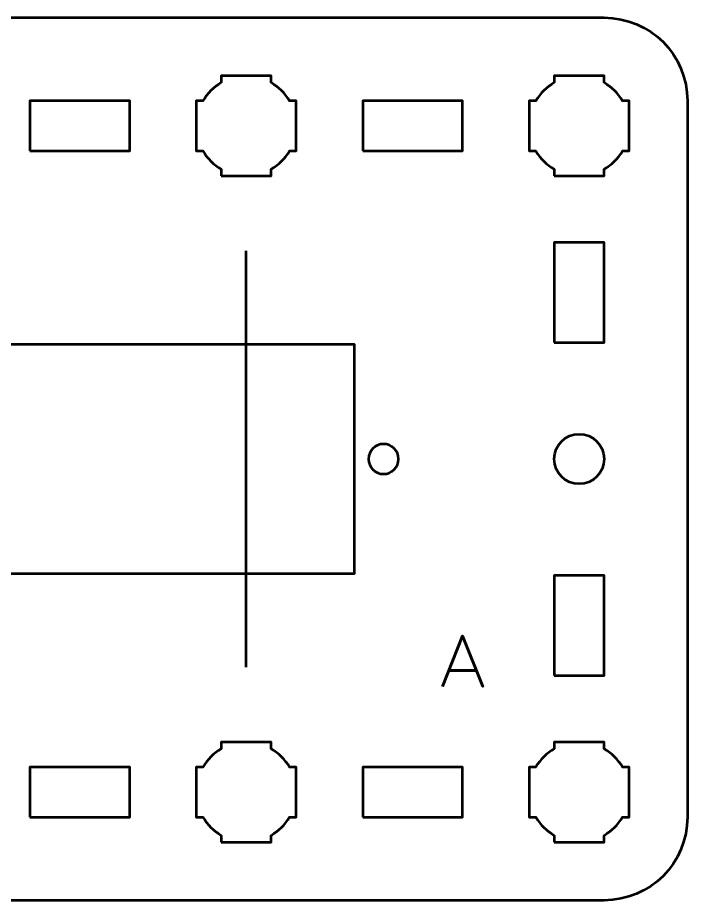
# Model space of a CAD drawing. Header units: centimetres. Extents: x -26.2 to 5.2, y -20.5 to -9.2.
# Drawn here: x -22.87 to -18.85, y -14.5 to -9.2 of the extents above; entities that cross this region are included whole.
import ezdxf

# ---------------------------------------------------------------- set-up
doc = ezdxf.new("R2010")
doc.units = ezdxf.units.CM
doc.header["$MEASUREMENT"] = 0
doc.layers.add('Layer 1', color=7, linetype='Continuous')

msp = doc.modelspace()

# ---------------------------------------------------------------- linework, layer by layer
at = {"layer": 'Layer 1', "color": 250, "lineweight": 53}
msp.add_ellipse((-19.49999, -11.85), major_axis=(0, 0.15), ratio=1, dxfattribs=at)
at = {"layer": 'Layer 1', "lineweight": 53}
for points, knots in [([(-26.15001, -13.79983), (-26.15001, -13.79983), (-26.15003, -13.99994), (-26.15003, -13.99994), (-26.15003, -13.99994), (-26.15003, -14.27694), (-25.92694, -14.50003), (-25.64994, -14.50003), (-25.64994, -14.50003), (-25.64994, -14.50003), (-19.35007, -14.50003), (-19.35007, -14.50003), (-19.35007, -14.50003), (-19.07293, -14.50003), (-18.84997, -14.27694), (-18.84997, -13.99994), (-18.84997, -13.99994), (-18.84997, -13.99994), (-18.84997, -9.70007), (-18.84997, -9.70007), (-18.84997, -9.70007), (-18.84997, -9.42293), (-19.07293, -9.19997), (-19.35007, -9.19997), (-19.35007, -9.19997), (-19.35007, -9.19997), (-25.64994, -9.19997), (-25.64994, -9.19997), (-25.64994, -9.19997), (-25.92694, -9.19997), (-26.15003, -9.42293), (-26.15003, -9.70007), (-26.15003, -9.70007), (-26.15003, -9.70007), (-26.15003, -11.46555), (-26.15003, -11.46555), (-26.15003, -11.46555), (-26.15003, -11.46555), (-26.15001, -13.79983), (-26.15001, -13.79983)], [0, 0, 0, 0, 0.1, 0.1, 0.1, 0.1, 0.2, 0.2, 0.2, 0.2, 0.3, 0.3, 0.3, 0.3, 0.4, 0.4, 0.4, 0.4, 0.5, 0.5, 0.5, 0.5, 0.6, 0.6, 0.6, 0.6, 0.7, 0.7, 0.7, 0.7, 0.8, 0.8, 0.8, 0.8, 0.9, 0.9, 0.9, 0.9, 1, 1, 1, 1]), ([(-21.64993, -10.15), (-21.64993, -10.15), (-21.64993, -10.10989), (-21.64993, -10.10989), (-21.64993, -10.10989), (-21.69554, -10.08357), (-21.73346, -10.04554), (-21.75978, -10.00007), (-21.75978, -10.00007), (-21.75978, -10.00007), (-21.8, -10.00007), (-21.8, -10.00007), (-21.8, -10.00007), (-21.8, -10.00007), (-21.8, -9.85), (-21.8, -9.85), (-21.8, -9.85), (-21.8, -9.85), (-21.8, -9.70007), (-21.8, -9.70007), (-21.8, -9.70007), (-21.8, -9.70007), (-21.75978, -9.70007), (-21.75978, -9.70007), (-21.75978, -9.70007), (-21.73346, -9.65445), (-21.69554, -9.61657), (-21.64993, -9.59025), (-21.64993, -9.59025), (-21.64993, -9.59025), (-21.64993, -9.55), (-21.64993, -9.55), (-21.64993, -9.55), (-21.64993, -9.55), (-21.5, -9.55), (-21.5, -9.55), (-21.5, -9.55), (-21.5, -9.55), (-21.34992, -9.55), (-21.34992, -9.55), (-21.34992, -9.55), (-21.34992, -9.55), (-21.34992, -9.59025), (-21.34992, -9.59025), (-21.34992, -9.59025), (-21.30445, -9.61657), (-21.26642, -9.65445), (-21.2401, -9.70007), (-21.2401, -9.70007), (-21.2401, -9.70007), (-21.19999, -9.70007), (-21.19999, -9.70007), (-21.19999, -9.70007), (-21.19999, -9.70007), (-21.19999, -9.85), (-21.19999, -9.85), (-21.19999, -9.85), (-21.19999, -9.85), (-21.19999, -10.00007), (-21.19999, -10.00007), (-21.19999, -10.00007), (-21.19999, -10.00007), (-21.2401, -10.00007), (-21.2401, -10.00007), (-21.2401, -10.00007), (-21.26642, -10.04554), (-21.30445, -10.08357), (-21.34992, -10.10989), (-21.34992, -10.10989), (-21.34992, -10.10989), (-21.34992, -10.15), (-21.34992, -10.15), (-21.34992, -10.15), (-21.34992, -10.15), (-21.5, -10.15), (-21.5, -10.15), (-21.5, -10.15), (-21.5, -10.15), (-21.64993, -10.15), (-21.64993, -10.15)], [0, 0, 0, 0, 0.05, 0.05, 0.05, 0.05, 0.1, 0.1, 0.1, 0.1, 0.15, 0.15, 0.15, 0.15, 0.2, 0.2, 0.2, 0.2, 0.25, 0.25, 0.25, 0.25, 0.3, 0.3, 0.3, 0.3, 0.35, 0.35, 0.35, 0.35, 0.4, 0.4, 0.4, 0.4, 0.45, 0.45, 0.45, 0.45, 0.5, 0.5, 0.5, 0.5, 0.55, 0.55, 0.55, 0.55, 0.6, 0.6, 0.6, 0.6, 0.65, 0.65, 0.65, 0.65, 0.7, 0.7, 0.7, 0.7, 0.75, 0.75, 0.75, 0.75, 0.8, 0.8, 0.8, 0.8, 0.85, 0.85, 0.85, 0.85, 0.9, 0.9, 0.9, 0.9, 0.95, 0.95, 0.95, 0.95, 1, 1, 1, 1]), ([(-19.64993, -10.15), (-19.64993, -10.15), (-19.64993, -10.10989), (-19.64993, -10.10989), (-19.64993, -10.10989), (-19.69554, -10.08357), (-19.73346, -10.04554), (-19.75978, -10.00007), (-19.75978, -10.00007), (-19.75978, -10.00007), (-19.8, -10.00007), (-19.8, -10.00007), (-19.8, -10.00007), (-19.8, -10.00007), (-19.8, -9.85), (-19.8, -9.85), (-19.8, -9.85), (-19.8, -9.85), (-19.8, -9.70007), (-19.8, -9.70007), (-19.8, -9.70007), (-19.8, -9.70007), (-19.75978, -9.70007), (-19.75978, -9.70007), (-19.75978, -9.70007), (-19.73346, -9.65445), (-19.69554, -9.61657), (-19.64993, -9.59025), (-19.64993, -9.59025), (-19.64993, -9.59025), (-19.64993, -9.55), (-19.64993, -9.55), (-19.64993, -9.55), (-19.64993, -9.55), (-19.5, -9.55), (-19.5, -9.55), (-19.5, -9.55), (-19.5, -9.55), (-19.34992, -9.55), (-19.34992, -9.55), (-19.34992, -9.55), (-19.34992, -9.55), (-19.34992, -9.59025), (-19.34992, -9.59025), (-19.34992, -9.59025), (-19.30445, -9.61657), (-19.26642, -9.65445), (-19.2401, -9.70007), (-19.2401, -9.70007), (-19.2401, -9.70007), (-19.19999, -9.70007), (-19.19999, -9.70007), (-19.19999, -9.70007), (-19.19999, -9.70007), (-19.19999, -9.85), (-19.19999, -9.85), (-19.19999, -9.85), (-19.19999, -9.85), (-19.19999, -10.00007), (-19.19999, -10.00007), (-19.19999, -10.00007), (-19.19999, -10.00007), (-19.2401, -10.00007), (-19.2401, -10.00007), (-19.2401, -10.00007), (-19.26642, -10.04554), (-19.30445, -10.08357), (-19.34992, -10.10989), (-19.34992, -10.10989), (-19.34992, -10.10989), (-19.34992, -10.15), (-19.34992, -10.15), (-19.34992, -10.15), (-19.34992, -10.15), (-19.5, -10.15), (-19.5, -10.15), (-19.5, -10.15), (-19.5, -10.15), (-19.64993, -10.15), (-19.64993, -10.15)], [0, 0, 0, 0, 0.05, 0.05, 0.05, 0.05, 0.1, 0.1, 0.1, 0.1, 0.15, 0.15, 0.15, 0.15, 0.2, 0.2, 0.2, 0.2, 0.25, 0.25, 0.25, 0.25, 0.3, 0.3, 0.3, 0.3, 0.35, 0.35, 0.35, 0.35, 0.4, 0.4, 0.4, 0.4, 0.45, 0.45, 0.45, 0.45, 0.5, 0.5, 0.5, 0.5, 0.55, 0.55, 0.55, 0.55, 0.6, 0.6, 0.6, 0.6, 0.65, 0.65, 0.65, 0.65, 0.7, 0.7, 0.7, 0.7, 0.75, 0.75, 0.75, 0.75, 0.8, 0.8, 0.8, 0.8, 0.85, 0.85, 0.85, 0.85, 0.9, 0.9, 0.9, 0.9, 0.95, 0.95, 0.95, 0.95, 1, 1, 1, 1]), ([(-22.79999, -10.00007), (-22.79999, -10.00007), (-22.79999, -9.70007), (-22.79999, -9.70007), (-22.79999, -9.70007), (-22.79999, -9.70007), (-22.19998, -9.70007), (-22.19998, -9.70007), (-22.19998, -9.70007), (-22.19998, -9.70007), (-22.19998, -10.00007), (-22.19998, -10.00007), (-22.19998, -10.00007), (-22.19998, -10.00007), (-22.79999, -10.00007), (-22.79999, -10.00007)], [0, 0, 0, 0, 0.25, 0.25, 0.25, 0.25, 0.5, 0.5, 0.5, 0.5, 0.75, 0.75, 0.75, 0.75, 1, 1, 1, 1]), ([(-20.80002, -10.00007), (-20.80002, -10.00007), (-20.80002, -9.70007), (-20.80002, -9.70007), (-20.80002, -9.70007), (-20.80002, -9.70007), (-20.20002, -9.70007), (-20.20002, -9.70007), (-20.20002, -9.70007), (-20.20002, -9.70007), (-20.20002, -10.00007), (-20.20002, -10.00007), (-20.20002, -10.00007), (-20.20002, -10.00007), (-20.80002, -10.00007), (-20.80002, -10.00007)], [0, 0, 0, 0, 0.25, 0.25, 0.25, 0.25, 0.5, 0.5, 0.5, 0.5, 0.75, 0.75, 0.75, 0.75, 1, 1, 1, 1]), ([(-19.65007, -11.15002), (-19.65007, -11.15002), (-19.65007, -10.55002), (-19.65007, -10.55002), (-19.65007, -10.55002), (-19.65007, -10.55002), (-19.35007, -10.55002), (-19.35007, -10.55002), (-19.35007, -10.55002), (-19.35007, -10.55002), (-19.35007, -11.15002), (-19.35007, -11.15002), (-19.35007, -11.15002), (-19.35007, -11.15002), (-19.65007, -11.15002), (-19.65007, -11.15002)], [0, 0, 0, 0, 0.25, 0.25, 0.25, 0.25, 0.5, 0.5, 0.5, 0.5, 0.75, 0.75, 0.75, 0.75, 1, 1, 1, 1]), ([(-23.22495, -12.53753), (-23.22495, -12.53753), (-23.22495, -11.16253), (-23.22495, -11.16253), (-23.22495, -11.16253), (-22.28625, -11.16253), (-21.78866, -11.16253), (-20.84996, -11.16253), (-20.84996, -11.16253), (-20.84996, -11.16253), (-20.84996, -12.53753), (-20.84996, -12.53753), (-20.84996, -12.53753), (-21.81104, -12.53753), (-22.26387, -12.53753), (-23.22495, -12.53753)], [0, 0, 0, 0, 0.25, 0.25, 0.25, 0.25, 0.5, 0.5, 0.5, 0.5, 0.75, 0.75, 0.75, 0.75, 1, 1, 1, 1]), ([(-20.76496, -11.85003), (-20.76496, -11.80033), (-20.72466, -11.76003), (-20.67496, -11.76003), (-20.67496, -11.76003), (-20.62526, -11.76003), (-20.58496, -11.80033), (-20.58496, -11.85003), (-20.58496, -11.85003), (-20.58496, -11.89973), (-20.62526, -11.94003), (-20.67496, -11.94003), (-20.67496, -11.94003), (-20.72466, -11.94003), (-20.76496, -11.89973), (-20.76496, -11.85003)], [0, 0, 0, 0, 0.25, 0.25, 0.25, 0.25, 0.5, 0.5, 0.5, 0.5, 0.75, 0.75, 0.75, 0.75, 1, 1, 1, 1]), ([(-19.65007, -13.14999), (-19.65007, -13.14999), (-19.65007, -12.54998), (-19.65007, -12.54998), (-19.65007, -12.54998), (-19.65007, -12.54998), (-19.35007, -12.54998), (-19.35007, -12.54998), (-19.35007, -12.54998), (-19.35007, -12.54998), (-19.35007, -13.14999), (-19.35007, -13.14999), (-19.35007, -13.14999), (-19.35007, -13.14999), (-19.65007, -13.14999), (-19.65007, -13.14999)], [0, 0, 0, 0, 0.25, 0.25, 0.25, 0.25, 0.5, 0.5, 0.5, 0.5, 0.75, 0.75, 0.75, 0.75, 1, 1, 1, 1]), ([(-21.64993, -14.15), (-21.64993, -14.15), (-21.64993, -14.10989), (-21.64993, -14.10989), (-21.64993, -14.10989), (-21.69554, -14.08357), (-21.73346, -14.04554), (-21.75978, -14.00007), (-21.75978, -14.00007), (-21.75978, -14.00007), (-21.8, -14.00007), (-21.8, -14.00007), (-21.8, -14.00007), (-21.8, -14.00007), (-21.8, -13.85), (-21.8, -13.85), (-21.8, -13.85), (-21.8, -13.85), (-21.8, -13.70007), (-21.8, -13.70007), (-21.8, -13.70007), (-21.8, -13.70007), (-21.75978, -13.70007), (-21.75978, -13.70007), (-21.75978, -13.70007), (-21.73346, -13.65445), (-21.69554, -13.61657), (-21.64993, -13.59025), (-21.64993, -13.59025), (-21.64993, -13.59025), (-21.64993, -13.55), (-21.64993, -13.55), (-21.64993, -13.55), (-21.64993, -13.55), (-21.5, -13.55), (-21.5, -13.55), (-21.5, -13.55), (-21.5, -13.55), (-21.34992, -13.55), (-21.34992, -13.55), (-21.34992, -13.55), (-21.34992, -13.55), (-21.34992, -13.59025), (-21.34992, -13.59025), (-21.34992, -13.59025), (-21.30445, -13.61657), (-21.26642, -13.65445), (-21.2401, -13.70007), (-21.2401, -13.70007), (-21.2401, -13.70007), (-21.19999, -13.70007), (-21.19999, -13.70007), (-21.19999, -13.70007), (-21.19999, -13.70007), (-21.19999, -13.85), (-21.19999, -13.85), (-21.19999, -13.85), (-21.19999, -13.85), (-21.19999, -14.00007), (-21.19999, -14.00007), (-21.19999, -14.00007), (-21.19999, -14.00007), (-21.2401, -14.00007), (-21.2401, -14.00007), (-21.2401, -14.00007), (-21.26642, -14.04554), (-21.30445, -14.08357), (-21.34992, -14.10989), (-21.34992, -14.10989), (-21.34992, -14.10989), (-21.34992, -14.15), (-21.34992, -14.15), (-21.34992, -14.15), (-21.34992, -14.15), (-21.5, -14.15), (-21.5, -14.15), (-21.5, -14.15), (-21.5, -14.15), (-21.64993, -14.15), (-21.64993, -14.15)], [0, 0, 0, 0, 0.05, 0.05, 0.05, 0.05, 0.1, 0.1, 0.1, 0.1, 0.15, 0.15, 0.15, 0.15, 0.2, 0.2, 0.2, 0.2, 0.25, 0.25, 0.25, 0.25, 0.3, 0.3, 0.3, 0.3, 0.35, 0.35, 0.35, 0.35, 0.4, 0.4, 0.4, 0.4, 0.45, 0.45, 0.45, 0.45, 0.5, 0.5, 0.5, 0.5, 0.55, 0.55, 0.55, 0.55, 0.6, 0.6, 0.6, 0.6, 0.65, 0.65, 0.65, 0.65, 0.7, 0.7, 0.7, 0.7, 0.75, 0.75, 0.75, 0.75, 0.8, 0.8, 0.8, 0.8, 0.85, 0.85, 0.85, 0.85, 0.9, 0.9, 0.9, 0.9, 0.95, 0.95, 0.95, 0.95, 1, 1, 1, 1]), ([(-19.64993, -14.15), (-19.64993, -14.15), (-19.64993, -14.10989), (-19.64993, -14.10989), (-19.64993, -14.10989), (-19.69554, -14.08357), (-19.73346, -14.04554), (-19.75978, -14.00007), (-19.75978, -14.00007), (-19.75978, -14.00007), (-19.8, -14.00007), (-19.8, -14.00007), (-19.8, -14.00007), (-19.8, -14.00007), (-19.8, -13.85), (-19.8, -13.85), (-19.8, -13.85), (-19.8, -13.85), (-19.8, -13.70007), (-19.8, -13.70007), (-19.8, -13.70007), (-19.8, -13.70007), (-19.75978, -13.70007), (-19.75978, -13.70007), (-19.75978, -13.70007), (-19.73346, -13.65445), (-19.69554, -13.61657), (-19.64993, -13.59025), (-19.64993, -13.59025), (-19.64993, -13.59025), (-19.64993, -13.55), (-19.64993, -13.55), (-19.64993, -13.55), (-19.64993, -13.55), (-19.5, -13.55), (-19.5, -13.55), (-19.5, -13.55), (-19.5, -13.55), (-19.34992, -13.55), (-19.34992, -13.55), (-19.34992, -13.55), (-19.34992, -13.55), (-19.34992, -13.59025), (-19.34992, -13.59025), (-19.34992, -13.59025), (-19.30445, -13.61657), (-19.26642, -13.65445), (-19.2401, -13.70007), (-19.2401, -13.70007), (-19.2401, -13.70007), (-19.19999, -13.70007), (-19.19999, -13.70007), (-19.19999, -13.70007), (-19.19999, -13.70007), (-19.19999, -13.85), (-19.19999, -13.85), (-19.19999, -13.85), (-19.19999, -13.85), (-19.19999, -14.00007), (-19.19999, -14.00007), (-19.19999, -14.00007), (-19.19999, -14.00007), (-19.2401, -14.00007), (-19.2401, -14.00007), (-19.2401, -14.00007), (-19.26642, -14.04554), (-19.30445, -14.08357), (-19.34992, -14.10989), (-19.34992, -14.10989), (-19.34992, -14.10989), (-19.34992, -14.15), (-19.34992, -14.15), (-19.34992, -14.15), (-19.34992, -14.15), (-19.5, -14.15), (-19.5, -14.15), (-19.5, -14.15), (-19.5, -14.15), (-19.64993, -14.15), (-19.64993, -14.15)], [0, 0, 0, 0, 0.05, 0.05, 0.05, 0.05, 0.1, 0.1, 0.1, 0.1, 0.15, 0.15, 0.15, 0.15, 0.2, 0.2, 0.2, 0.2, 0.25, 0.25, 0.25, 0.25, 0.3, 0.3, 0.3, 0.3, 0.35, 0.35, 0.35, 0.35, 0.4, 0.4, 0.4, 0.4, 0.45, 0.45, 0.45, 0.45, 0.5, 0.5, 0.5, 0.5, 0.55, 0.55, 0.55, 0.55, 0.6, 0.6, 0.6, 0.6, 0.65, 0.65, 0.65, 0.65, 0.7, 0.7, 0.7, 0.7, 0.75, 0.75, 0.75, 0.75, 0.8, 0.8, 0.8, 0.8, 0.85, 0.85, 0.85, 0.85, 0.9, 0.9, 0.9, 0.9, 0.95, 0.95, 0.95, 0.95, 1, 1, 1, 1]), ([(-22.79999, -13.99994), (-22.79999, -13.99994), (-22.79999, -13.69993), (-22.79999, -13.69993), (-22.79999, -13.69993), (-22.79999, -13.69993), (-22.19998, -13.69993), (-22.19998, -13.69993), (-22.19998, -13.69993), (-22.19998, -13.69993), (-22.19998, -13.99994), (-22.19998, -13.99994), (-22.19998, -13.99994), (-22.19998, -13.99994), (-22.79999, -13.99994), (-22.79999, -13.99994)], [0, 0, 0, 0, 0.25, 0.25, 0.25, 0.25, 0.5, 0.5, 0.5, 0.5, 0.75, 0.75, 0.75, 0.75, 1, 1, 1, 1]), ([(-20.80002, -13.99994), (-20.80002, -13.99994), (-20.80002, -13.69993), (-20.80002, -13.69993), (-20.80002, -13.69993), (-20.80002, -13.69993), (-20.20002, -13.69993), (-20.20002, -13.69993), (-20.20002, -13.69993), (-20.20002, -13.69993), (-20.20002, -13.99994), (-20.20002, -13.99994), (-20.20002, -13.99994), (-20.20002, -13.99994), (-20.80002, -13.99994), (-20.80002, -13.99994)], [0, 0, 0, 0, 0.25, 0.25, 0.25, 0.25, 0.5, 0.5, 0.5, 0.5, 0.75, 0.75, 0.75, 0.75, 1, 1, 1, 1])]:
    msp.add_open_spline(points, degree=3, knots=knots, dxfattribs=at)
at = {"layer": 'Layer 1', "color": 5, "lineweight": 53}
msp.add_open_spline([(-21.50001, -13.1), (-21.50001, -13.1), (-21.50001, -10.6), (-21.50001, -10.6)], degree=3, dxfattribs=at)
for points, knots in [([(-20.32172, -13.21637), (-20.32172, -13.21637), (-20.20065, -12.91115), (-20.20065, -12.91115), (-20.20065, -12.91115), (-20.20065, -12.91115), (-20.07915, -13.21637), (-20.07915, -13.21637), (-20.07915, -13.21637), (-20.07915, -13.21637), (-20.20065, -12.91115), (-20.20065, -12.91115), (-20.20065, -12.91115), (-20.20065, -12.91115), (-20.32172, -13.21637), (-20.32172, -13.21637)], [0, 0, 0, 0, 0.25, 0.25, 0.25, 0.25, 0.5, 0.5, 0.5, 0.5, 0.75, 0.75, 0.75, 0.75, 1, 1, 1, 1]), ([(-20.28362, -13.12027), (-20.28362, -13.12027), (-20.11768, -13.12027), (-20.11768, -13.12027), (-20.11768, -13.12027), (-20.11768, -13.12027), (-20.28362, -13.12027), (-20.28362, -13.12027)], [0, 0, 0, 0, 0.5, 0.5, 0.5, 0.5, 1, 1, 1, 1])]:
    msp.add_open_spline(points, degree=3, knots=knots, dxfattribs=at)

doc.saveas('drawing.dxf')
